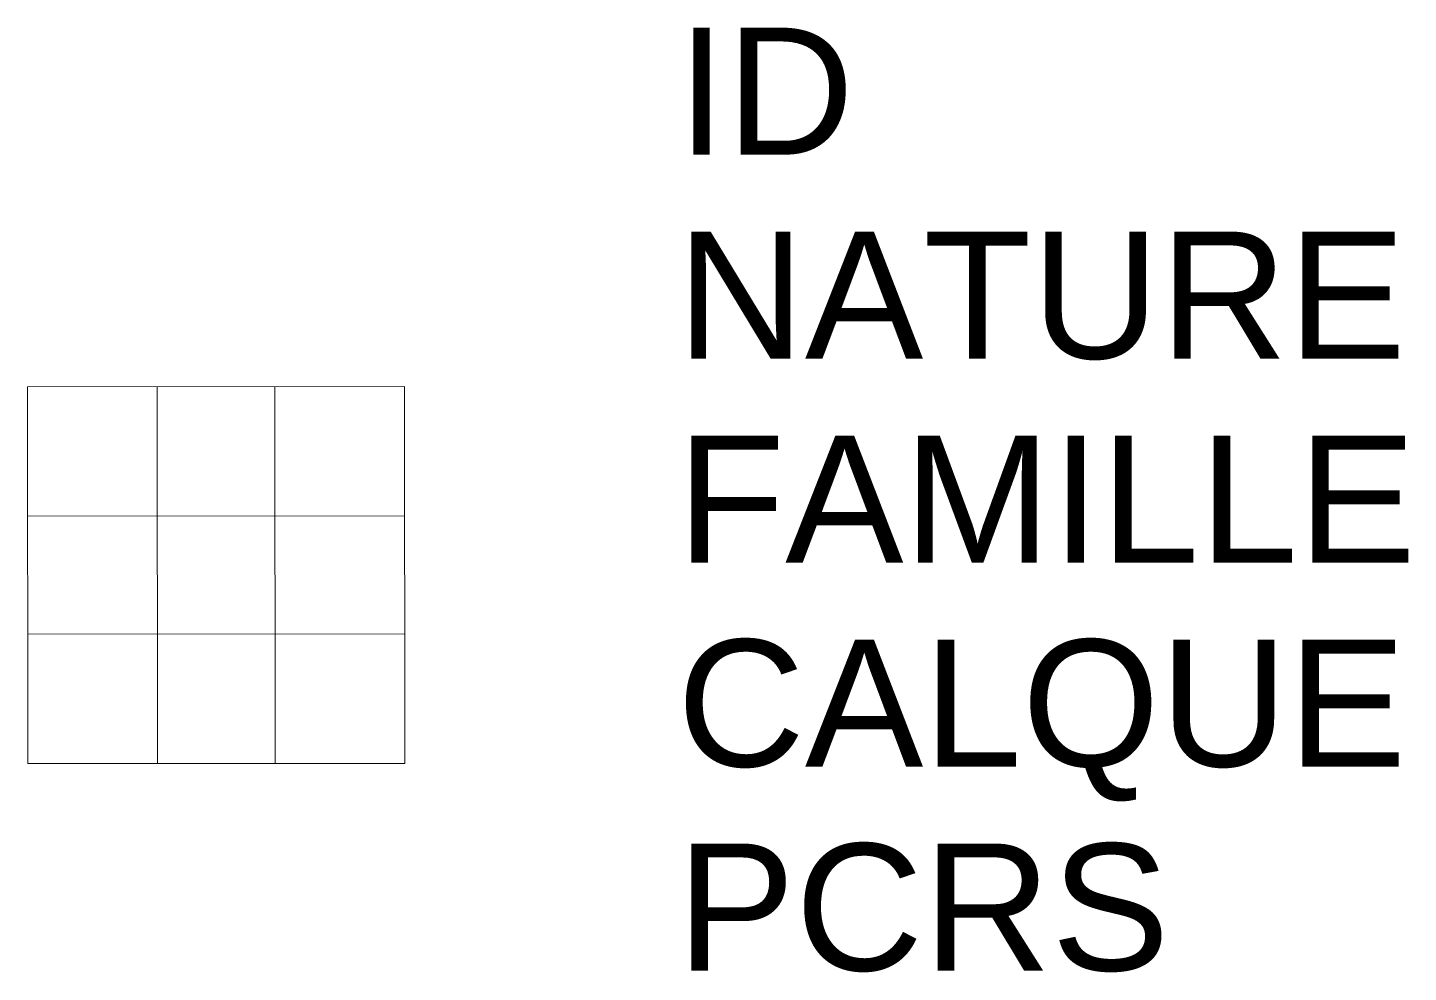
# Model space of a CAD drawing. Header units: metres. Extents: x 0 to 2.17, y -0.33 to 1.16.
import ezdxf

# ---------------------------------------------------------------- set-up
doc = ezdxf.new("R2010")
doc.units = ezdxf.units.M
doc.linetypes.add('Socle_Continu', pattern=[2.5, 2.5, 0])
doc.layers.add('TELEC_SCS', color=3, linetype='Socle_Continu', lineweight=13)
doc.styles.get("Standard").update_dxf_attribs({"font": 'arial.ttf'})

msp = doc.modelspace()

# ---------------------------------------------------------------- linework, layer by layer
at = {"layer": 'TELEC_SCS', "linetype": 'Socle_Continu'}
for p, q in [((0.2036, 0.5938), (0.2041, 0.0002)), ((0.3896, 0.0003), (0.3892, 0.5939)), ((0.5934, 0.3901), (-0.0003, 0.3896)), ((-0.0002, 0.2041), (0.5935, 0.2045))]:
    msp.add_line(p, q, dxfattribs=at)
at = {"layer": 'TELEC_SCS', "linetype": 'Socle_Continu', "flags": 128}
msp.add_lwpolyline([(0.5937, 0.0004), (0, 0), (-0.0004, 0.5937), (0.5932, 0.5941)], close=True, dxfattribs=at)

# ---------------------------------------------------------------- texts
at = {"layer": 'TELEC_SCS', "linetype": 'Socle_Continu', "flags": 9}
for tag, p, s in [('ID', (1.0224, 0.9592), 'IP_0648'), ('NATURE', (1.0224, 0.6379), 'Aération carrée télécom'), ('FAMILLE', (1.0224, 0.3166), 'Télécommunication'), ('CALQUE', (1.0224, -0.0046), 'TELEC_SCS'), ('PCRS', (1.0224, -0.3259), 'HabillageSymbole')]:
    msp.add_attdef(tag, p, s, height=0.2, dxfattribs=at)

doc.saveas('drawing.dxf')
